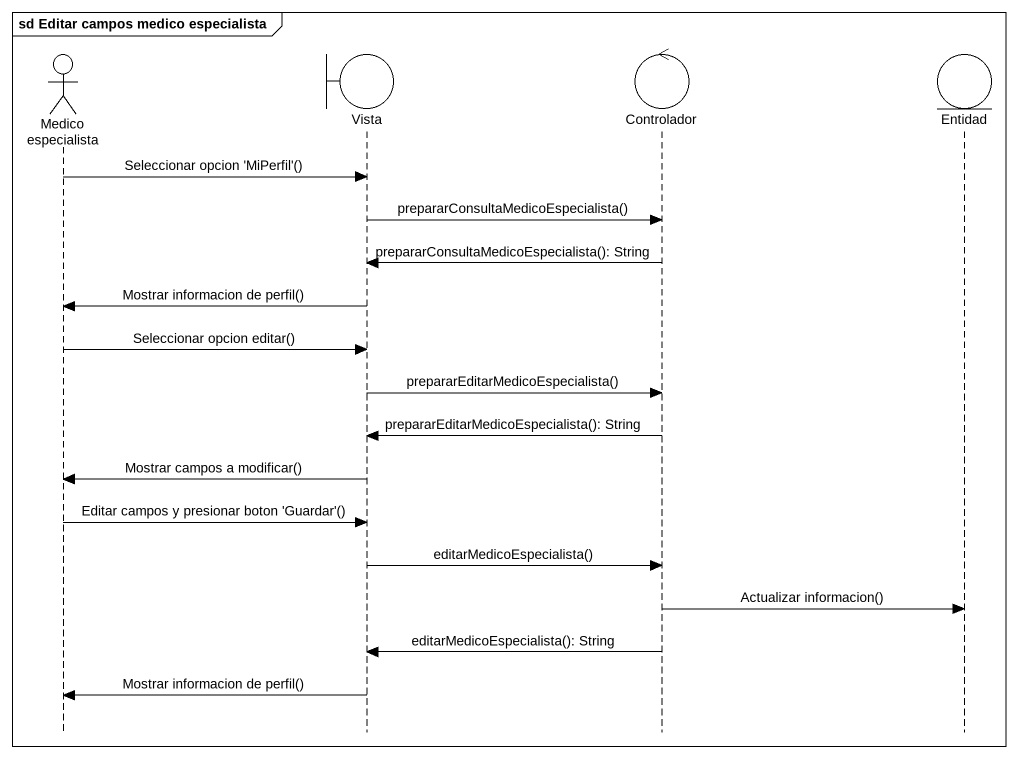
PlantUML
@startuml
mainframe sd Editar campos medico especialista
hide footbox
actor "Medico especialista" as Medico_especialista
boundary Vista
control Controlador
entity Entidad

Medico_especialista -> Vista : Seleccionar opcion 'MiPerfil'()
Vista -> Controlador : prepararConsultaMedicoEspecialista()
Controlador -> Vista : prepararConsultaMedicoEspecialista(): String
Vista -> Medico_especialista : Mostrar informacion de perfil()
Medico_especialista -> Vista : Seleccionar opcion editar()
Vista -> Controlador : prepararEditarMedicoEspecialista()
Controlador -> Vista : prepararEditarMedicoEspecialista(): String
Vista -> Medico_especialista : Mostrar campos a modificar()
Medico_especialista -> Vista : Editar campos y presionar boton 'Guardar'()
Vista -> Controlador : editarMedicoEspecialista()
Controlador -> Entidad : Actualizar informacion()
Controlador -> Vista : editarMedicoEspecialista(): String
Vista -> Medico_especialista : Mostrar informacion de perfil()
@enduml
